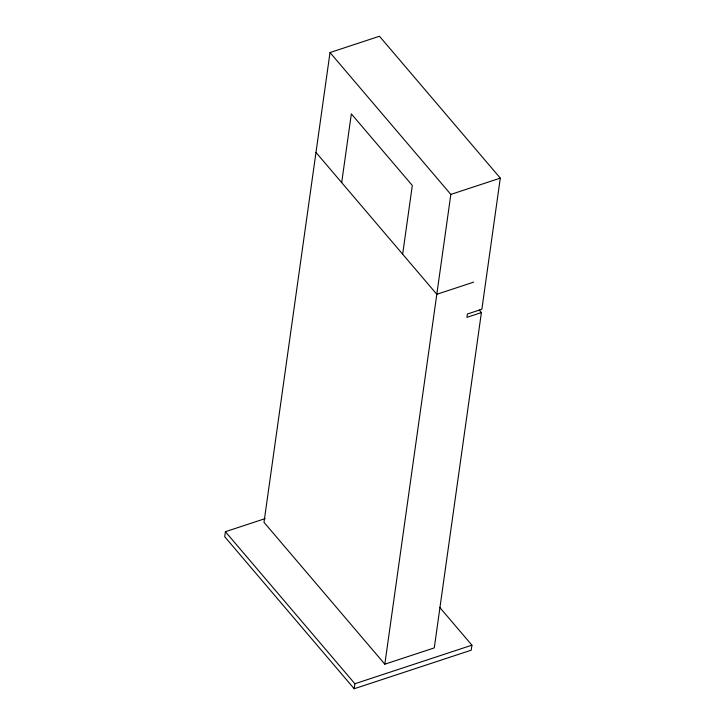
<?xml version="1.0" encoding="UTF-8"?>
<svg xmlns="http://www.w3.org/2000/svg" width="725" height="725" viewBox="0 0 725 725"><rect width="100%" height="100%" fill="white"/><g stroke="black" fill="none" stroke-linecap="round" stroke-linejoin="round"><path stroke-width="1.09" d="M265.132 518.62L225.412 531.706L224.705 536.708L354.19 688.75L471.223 650.18L471.921 645.178L439.731 607.387M481.4 312.575L466.909 317.351L467.38 314.016L481.871 309.24L500.295 178.123L379.474 36.25L330.02 52.544L264 522.317L384.821 664.191L434.275 647.896L481.4 312.575L479.198 310.001M341.692 182.609L351.353 113.879L412.317 185.464L402.656 254.194M354.19 688.75L354.897 683.748L225.412 531.706M384.821 664.191L450.841 194.418L330.02 52.544M450.841 194.418L500.295 178.123M473.679 282.143L436.812 294.287L315.982 152.422M354.897 683.748L471.921 645.178"/></g></svg>
